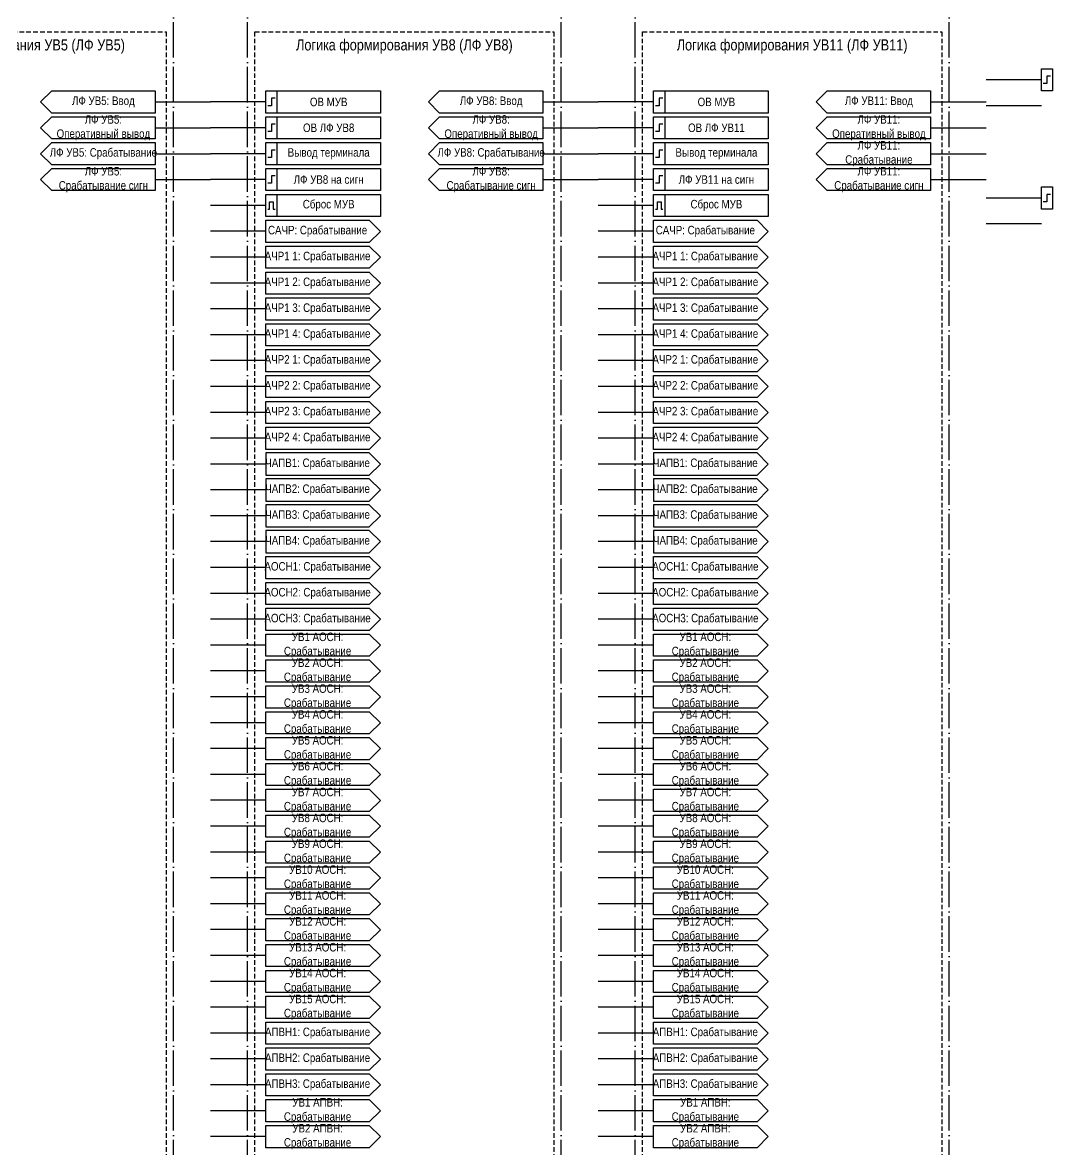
# Model space of a CAD drawing. Header units: millimetres. Extents: x -3568 to 1010, y 18 to 1948.
# Drawn here: x -3356.9 to -3078, y 932.5 to 1237.5 of the extents above; entities that cross this region are included whole.
import ezdxf

# ---------------------------------------------------------------- set-up
doc = ezdxf.new("R2010")
doc.units = ezdxf.units.MM
doc.linetypes.add('ACAD_ISO04W100', pattern=[30, 24, -3, 0, -3])
doc.linetypes.add('штриховая2', pattern=[0.375, 0.25, -0.125])
doc.layers.add('TEXT', color=7, linetype='Continuous', lineweight=25)
doc.layers.add('Основная', color=7, linetype='Continuous')
doc.styles.add('2.5_Gost_RD', font='ARIALN.TTF', dxfattribs={"height": 2.5})
doc.styles.add('3.5_Gost_RD', font='ARIALN.TTF', dxfattribs={"height": 3.5})

msp = doc.modelspace()

# ---------------------------------------------------------------- linework, layer by layer
at = {"color": 251, "linetype": 'ACAD_ISO04W100', "lineweight": 30, "ltscale": 0.4, "true_color": 0x58595b}
for p, q in [((-3106, 18), (-3106, 1855)), ((-3316, 18), (-3316, 1845)), ((-3296, 18), (-3296, 1845)), ((-3211, 18), (-3211, 1845)), ((-3191, 18), (-3191, 1845))]:
    msp.add_line(p, q, dxfattribs=at)
at = {"ltscale": 100}
for p, q in [((-3081, 1222), (-3096, 1222)), ((-3321, 1216), (-3306, 1216)), ((-3291, 1216), (-3306, 1216)), ((-3216, 1216), (-3201, 1216)), ((-3186, 1216), (-3201, 1216)), ((-3111, 1216), (-3096, 1216)), ((-3081, 1215), (-3096, 1215)), ((-3321, 1209), (-3306, 1209)), ((-3291, 1209), (-3306, 1209)), ((-3216, 1209), (-3201, 1209)), ((-3186, 1209), (-3201, 1209)), ((-3111, 1209), (-3096, 1209)), ((-3321, 1202), (-3306, 1202)), ((-3291, 1202), (-3306, 1202)), ((-3216, 1202), (-3201, 1202)), ((-3186, 1202), (-3201, 1202)), ((-3111, 1202), (-3096, 1202)), ((-3321, 1195), (-3306, 1195)), ((-3291, 1195), (-3306, 1195)), ((-3216, 1195), (-3201, 1195)), ((-3186, 1195), (-3201, 1195)), ((-3111, 1195), (-3096, 1195)), ((-3081, 1190), (-3096, 1190)), ((-3291, 1188), (-3306, 1188)), ((-3186, 1188), (-3201, 1188)), ((-3291, 1181), (-3306, 1181)), ((-3186, 1181), (-3201, 1181)), ((-3081, 1183), (-3096, 1183)), ((-3291, 1174), (-3306, 1174)), ((-3186, 1174), (-3201, 1174)), ((-3291, 1167), (-3306, 1167)), ((-3186, 1167), (-3201, 1167)), ((-3291, 1160), (-3306, 1160)), ((-3186, 1160), (-3201, 1160)), ((-3291, 1153), (-3306, 1153)), ((-3186, 1153), (-3201, 1153)), ((-3291, 1146), (-3306, 1146)), ((-3186, 1146), (-3201, 1146)), ((-3291, 1139), (-3306, 1139)), ((-3186, 1139), (-3201, 1139)), ((-3291, 1132), (-3306, 1132)), ((-3186, 1132), (-3201, 1132)), ((-3291, 1125), (-3306, 1125)), ((-3186, 1125), (-3201, 1125)), ((-3291, 1118), (-3306, 1118)), ((-3186, 1118), (-3201, 1118)), ((-3291, 1111), (-3306, 1111)), ((-3186, 1111), (-3201, 1111)), ((-3291, 1104), (-3306, 1104)), ((-3186, 1104), (-3201, 1104)), ((-3291, 1097), (-3306, 1097)), ((-3186, 1097), (-3201, 1097)), ((-3291, 1090), (-3306, 1090)), ((-3186, 1090), (-3201, 1090)), ((-3291, 1083), (-3306, 1083)), ((-3186, 1083), (-3201, 1083)), ((-3291, 1076), (-3306, 1076)), ((-3186, 1076), (-3201, 1076)), ((-3291, 1069), (-3306, 1069)), ((-3186, 1069), (-3201, 1069)), ((-3291, 1062), (-3306, 1062)), ((-3186, 1062), (-3201, 1062)), ((-3291, 1055), (-3306, 1055)), ((-3186, 1055), (-3201, 1055)), ((-3291, 1048), (-3306, 1048)), ((-3186, 1048), (-3201, 1048)), ((-3291, 1041), (-3306, 1041)), ((-3186, 1041), (-3201, 1041)), ((-3291, 1034), (-3306, 1034)), ((-3186, 1034), (-3201, 1034)), ((-3291, 1027), (-3306, 1027)), ((-3186, 1027), (-3201, 1027)), ((-3291, 1020), (-3306, 1020)), ((-3186, 1020), (-3201, 1020)), ((-3291, 1013), (-3306, 1013)), ((-3186, 1013), (-3201, 1013)), ((-3291, 1006), (-3306, 1006)), ((-3186, 1006), (-3201, 1006)), ((-3291, 999), (-3306, 999)), ((-3186, 999), (-3201, 999)), ((-3291, 992), (-3306, 992)), ((-3186, 992), (-3201, 992)), ((-3291, 985), (-3306, 985)), ((-3186, 985), (-3201, 985)), ((-3291, 978), (-3306, 978)), ((-3186, 978), (-3201, 978)), ((-3291, 971), (-3306, 971)), ((-3186, 971), (-3201, 971)), ((-3291, 964), (-3306, 964)), ((-3186, 964), (-3201, 964)), ((-3291, 957), (-3306, 957)), ((-3186, 957), (-3201, 957)), ((-3291, 950), (-3306, 950)), ((-3186, 950), (-3201, 950)), ((-3291, 943), (-3306, 943)), ((-3186, 943), (-3201, 943)), ((-3291, 936), (-3306, 936)), ((-3186, 936), (-3201, 936))]:
    msp.add_line(p, q, dxfattribs=at)
at = {"linetype": 'штриховая2', "ltscale": 5}
for points in [[(-3399, 1235), (-3318, 1235), (-3318, 630), (-3399, 630)], [(-3294, 1235), (-3213, 1235), (-3213, 630), (-3294, 630)], [(-3189, 1235), (-3108, 1235), (-3108, 630), (-3189, 630)]]:
    msp.add_lwpolyline(points, close=True, dxfattribs=at)
at = {"ltscale": 100}
for points in [[(-3081, 1225), (-3078, 1225), (-3078, 1219), (-3081, 1219)], [(-3321, 1219), (-3321, 1213), (-3349, 1213), (-3352, 1216), (-3349, 1219)], [(-3291, 1219), (-3288, 1219), (-3288, 1213), (-3291, 1213)], [(-3291, 1219), (-3260, 1219), (-3260, 1213), (-3291, 1213)], [(-3216, 1219), (-3216, 1213), (-3244, 1213), (-3247, 1216), (-3244, 1219)], [(-3186, 1219), (-3183, 1219), (-3183, 1213), (-3186, 1213)], [(-3186, 1219), (-3155, 1219), (-3155, 1213), (-3186, 1213)], [(-3111, 1219), (-3111, 1213), (-3139, 1213), (-3142, 1216), (-3139, 1219)], [(-3321, 1212), (-3321, 1206), (-3349, 1206), (-3352, 1209), (-3349, 1212)], [(-3291, 1212), (-3288, 1212), (-3288, 1206), (-3291, 1206)], [(-3291, 1212), (-3260, 1212), (-3260, 1206), (-3291, 1206)], [(-3216, 1212), (-3216, 1206), (-3244, 1206), (-3247, 1209), (-3244, 1212)], [(-3186, 1212), (-3183, 1212), (-3183, 1206), (-3186, 1206)], [(-3186, 1212), (-3155, 1212), (-3155, 1206), (-3186, 1206)], [(-3111, 1212), (-3111, 1206), (-3139, 1206), (-3142, 1209), (-3139, 1212)], [(-3349, 1205), (-3321, 1205), (-3321, 1199), (-3349, 1199), (-3352, 1202)], [(-3291, 1205), (-3288, 1205), (-3288, 1199), (-3291, 1199)], [(-3291, 1205), (-3260, 1205), (-3260, 1199), (-3291, 1199)], [(-3244, 1205), (-3216, 1205), (-3216, 1199), (-3244, 1199), (-3247, 1202)], [(-3186, 1205), (-3183, 1205), (-3183, 1199), (-3186, 1199)], [(-3186, 1205), (-3155, 1205), (-3155, 1199), (-3186, 1199)], [(-3139, 1205), (-3111, 1205), (-3111, 1199), (-3139, 1199), (-3142, 1202)], [(-3349, 1198), (-3321, 1198), (-3321, 1192), (-3349, 1192), (-3352, 1195)], [(-3291, 1198), (-3288, 1198), (-3288, 1192), (-3291, 1192)], [(-3291, 1198), (-3260, 1198), (-3260, 1192), (-3291, 1192)], [(-3244, 1198), (-3216, 1198), (-3216, 1192), (-3244, 1192), (-3247, 1195)], [(-3186, 1198), (-3183, 1198), (-3183, 1192), (-3186, 1192)], [(-3186, 1198), (-3155, 1198), (-3155, 1192), (-3186, 1192)], [(-3139, 1198), (-3111, 1198), (-3111, 1192), (-3139, 1192), (-3142, 1195)], [(-3081, 1193), (-3078, 1193), (-3078, 1187), (-3081, 1187)], [(-3291, 1191), (-3260, 1191), (-3260, 1185), (-3291, 1185)], [(-3291, 1191), (-3288, 1191), (-3288, 1185), (-3291, 1185)], [(-3186, 1191), (-3155, 1191), (-3155, 1185), (-3186, 1185)], [(-3186, 1191), (-3183, 1191), (-3183, 1185), (-3186, 1185)]]:
    msp.add_lwpolyline(points, close=True, dxfattribs=at)
at = {"lineweight": 30, "ltscale": 100}
for points in [[(-3078.5, 1223), (-3079.5, 1223), (-3079.5, 1221), (-3080.5, 1221)], [(-3288.5, 1217), (-3289.5, 1217), (-3289.5, 1215), (-3290.5, 1215)], [(-3183.5, 1217), (-3184.5, 1217), (-3184.5, 1215), (-3185.5, 1215)], [(-3288.5, 1210), (-3289.5, 1210), (-3289.5, 1208), (-3290.5, 1208)], [(-3183.5, 1210), (-3184.5, 1210), (-3184.5, 1208), (-3185.5, 1208)], [(-3288.5, 1203), (-3289.5, 1203), (-3289.5, 1201), (-3290.5, 1201)], [(-3183.5, 1203), (-3184.5, 1203), (-3184.5, 1201), (-3185.5, 1201)], [(-3288.5, 1196), (-3289.5, 1196), (-3289.5, 1194), (-3290.5, 1194)], [(-3183.5, 1196), (-3184.5, 1196), (-3184.5, 1194), (-3185.5, 1194)], [(-3078.5, 1191), (-3079.5, 1191), (-3079.5, 1189), (-3080.5, 1189)], [(-3290.5, 1187), (-3290, 1187), (-3290, 1189), (-3289, 1189), (-3289, 1187), (-3288.5, 1187)], [(-3185.5, 1187), (-3185, 1187), (-3185, 1189), (-3184, 1189), (-3184, 1187), (-3183.5, 1187)]]:
    msp.add_lwpolyline(points, dxfattribs=at)
at = {"ltscale": 100}
for points in [[(-3291, 1183.98), (-3263, 1183.98), (-3260, 1180.98), (-3263, 1177.98), (-3291, 1177.98), (-3291, 1183.98)], [(-3186, 1183.98), (-3158, 1183.98), (-3155, 1180.98), (-3158, 1177.98), (-3186, 1177.98), (-3186, 1183.98)], [(-3291, 1176.98), (-3263, 1176.98), (-3260, 1173.98), (-3263, 1170.98), (-3291, 1170.98), (-3291, 1176.98)], [(-3186, 1176.98), (-3158, 1176.98), (-3155, 1173.98), (-3158, 1170.98), (-3186, 1170.98), (-3186, 1176.98)], [(-3291, 1169.98), (-3263, 1169.98), (-3260, 1166.98), (-3263, 1163.98), (-3291, 1163.98), (-3291, 1169.98)], [(-3186, 1169.98), (-3158, 1169.98), (-3155, 1166.98), (-3158, 1163.98), (-3186, 1163.98), (-3186, 1169.98)], [(-3291, 1162.98), (-3263, 1162.98), (-3260, 1159.98), (-3263, 1156.98), (-3291, 1156.98), (-3291, 1162.98)], [(-3186, 1162.98), (-3158, 1162.98), (-3155, 1159.98), (-3158, 1156.98), (-3186, 1156.98), (-3186, 1162.98)], [(-3291, 1155.98), (-3263, 1155.98), (-3260, 1152.98), (-3263, 1149.98), (-3291, 1149.98), (-3291, 1155.98)], [(-3186, 1155.98), (-3158, 1155.98), (-3155, 1152.98), (-3158, 1149.98), (-3186, 1149.98), (-3186, 1155.98)], [(-3291, 1148.98), (-3263, 1148.98), (-3260, 1145.98), (-3263, 1142.98), (-3291, 1142.98), (-3291, 1148.98)], [(-3186, 1148.98), (-3158, 1148.98), (-3155, 1145.98), (-3158, 1142.98), (-3186, 1142.98), (-3186, 1148.98)], [(-3291, 1141.98), (-3263, 1141.98), (-3260, 1138.98), (-3263, 1135.98), (-3291, 1135.98), (-3291, 1141.98)], [(-3186, 1141.98), (-3158, 1141.98), (-3155, 1138.98), (-3158, 1135.98), (-3186, 1135.98), (-3186, 1141.98)], [(-3291, 1134.98), (-3263, 1134.98), (-3260, 1131.98), (-3263, 1128.98), (-3291, 1128.98), (-3291, 1134.98)], [(-3186, 1134.98), (-3158, 1134.98), (-3155, 1131.98), (-3158, 1128.98), (-3186, 1128.98), (-3186, 1134.98)], [(-3291, 1127.98), (-3263, 1127.98), (-3260, 1124.98), (-3263, 1121.98), (-3291, 1121.98), (-3291, 1127.98)], [(-3186, 1127.98), (-3158, 1127.98), (-3155, 1124.98), (-3158, 1121.98), (-3186, 1121.98), (-3186, 1127.98)], [(-3291, 1092.98), (-3263, 1092.98), (-3260, 1089.98), (-3263, 1086.98), (-3291, 1086.98), (-3291, 1092.98)], [(-3186, 1092.98), (-3158, 1092.98), (-3155, 1089.98), (-3158, 1086.98), (-3186, 1086.98), (-3186, 1092.98)], [(-3291, 1085.98), (-3263, 1085.98), (-3260, 1082.98), (-3263, 1079.98), (-3291, 1079.98), (-3291, 1085.98)], [(-3186, 1085.98), (-3158, 1085.98), (-3155, 1082.98), (-3158, 1079.98), (-3186, 1079.98), (-3186, 1085.98)], [(-3291, 1078.98), (-3263, 1078.98), (-3260, 1075.98), (-3263, 1072.98), (-3291, 1072.98), (-3291, 1078.98)], [(-3186, 1078.98), (-3158, 1078.98), (-3155, 1075.98), (-3158, 1072.98), (-3186, 1072.98), (-3186, 1078.98)], [(-3291, 1071.98), (-3263, 1071.98), (-3260, 1068.98), (-3263, 1065.98), (-3291, 1065.98), (-3291, 1071.98)], [(-3186, 1071.98), (-3158, 1071.98), (-3155, 1068.98), (-3158, 1065.98), (-3186, 1065.98), (-3186, 1071.98)], [(-3291, 1064.98), (-3263, 1064.98), (-3260, 1061.98), (-3263, 1058.98), (-3291, 1058.98), (-3291, 1064.98)], [(-3186, 1064.98), (-3158, 1064.98), (-3155, 1061.98), (-3158, 1058.98), (-3186, 1058.98), (-3186, 1064.98)], [(-3291, 1057.98), (-3263, 1057.98), (-3260, 1054.98), (-3263, 1051.98), (-3291, 1051.98), (-3291, 1057.98)], [(-3186, 1057.98), (-3158, 1057.98), (-3155, 1054.98), (-3158, 1051.98), (-3186, 1051.98), (-3186, 1057.98)], [(-3291, 1050.98), (-3263, 1050.98), (-3260, 1047.98), (-3263, 1044.98), (-3291, 1044.98), (-3291, 1050.98)], [(-3186, 1050.98), (-3158, 1050.98), (-3155, 1047.98), (-3158, 1044.98), (-3186, 1044.98), (-3186, 1050.98)], [(-3291, 1043.98), (-3263, 1043.98), (-3260, 1040.98), (-3263, 1037.98), (-3291, 1037.98), (-3291, 1043.98)], [(-3186, 1043.98), (-3158, 1043.98), (-3155, 1040.98), (-3158, 1037.98), (-3186, 1037.98), (-3186, 1043.98)], [(-3291, 1036.98), (-3263, 1036.98), (-3260, 1033.98), (-3263, 1030.98), (-3291, 1030.98), (-3291, 1036.98)], [(-3186, 1036.98), (-3158, 1036.98), (-3155, 1033.98), (-3158, 1030.98), (-3186, 1030.98), (-3186, 1036.98)], [(-3291, 1029.98), (-3263, 1029.98), (-3260, 1026.98), (-3263, 1023.98), (-3291, 1023.98), (-3291, 1029.98)], [(-3186, 1029.98), (-3158, 1029.98), (-3155, 1026.98), (-3158, 1023.98), (-3186, 1023.98), (-3186, 1029.98)], [(-3291, 1022.98), (-3263, 1022.98), (-3260, 1019.98), (-3263, 1016.98), (-3291, 1016.98), (-3291, 1022.98)], [(-3186, 1022.98), (-3158, 1022.98), (-3155, 1019.98), (-3158, 1016.98), (-3186, 1016.98), (-3186, 1022.98)], [(-3291, 1015.98), (-3263, 1015.98), (-3260, 1012.98), (-3263, 1009.98), (-3291, 1009.98), (-3291, 1015.98)], [(-3186, 1015.98), (-3158, 1015.98), (-3155, 1012.98), (-3158, 1009.98), (-3186, 1009.98), (-3186, 1015.98)], [(-3291, 1008.98), (-3263, 1008.98), (-3260, 1005.98), (-3263, 1002.98), (-3291, 1002.98), (-3291, 1008.98)], [(-3186, 1008.98), (-3158, 1008.98), (-3155, 1005.98), (-3158, 1002.98), (-3186, 1002.98), (-3186, 1008.98)], [(-3291, 1001.98), (-3263, 1001.98), (-3260, 998.98), (-3263, 995.98), (-3291, 995.98), (-3291, 1001.98)], [(-3186, 1001.98), (-3158, 1001.98), (-3155, 998.98), (-3158, 995.98), (-3186, 995.98), (-3186, 1001.98)], [(-3291, 994.98), (-3263, 994.98), (-3260, 991.98), (-3263, 988.98), (-3291, 988.98), (-3291, 994.98)], [(-3186, 994.98), (-3158, 994.98), (-3155, 991.98), (-3158, 988.98), (-3186, 988.98), (-3186, 994.98)], [(-3291, 987.98), (-3263, 987.98), (-3260, 984.98), (-3263, 981.98), (-3291, 981.98), (-3291, 987.98)], [(-3186, 987.98), (-3158, 987.98), (-3155, 984.98), (-3158, 981.98), (-3186, 981.98), (-3186, 987.98)], [(-3291, 980.98), (-3263, 980.98), (-3260, 977.98), (-3263, 974.98), (-3291, 974.98), (-3291, 980.98)], [(-3186, 980.98), (-3158, 980.98), (-3155, 977.98), (-3158, 974.98), (-3186, 974.98), (-3186, 980.98)], [(-3291, 973.98), (-3263, 973.98), (-3260, 970.98), (-3263, 967.98), (-3291, 967.98), (-3291, 973.98)], [(-3186, 973.98), (-3158, 973.98), (-3155, 970.98), (-3158, 967.98), (-3186, 967.98), (-3186, 973.98)], [(-3291, 966.98), (-3263, 966.98), (-3260, 963.98), (-3263, 960.98), (-3291, 960.98), (-3291, 966.98)], [(-3186, 966.98), (-3158, 966.98), (-3155, 963.98), (-3158, 960.98), (-3186, 960.98), (-3186, 966.98)], [(-3291, 959.98), (-3263, 959.98), (-3260, 956.98), (-3263, 953.98), (-3291, 953.98), (-3291, 959.98)], [(-3186, 959.98), (-3158, 959.98), (-3155, 956.98), (-3158, 953.98), (-3186, 953.98), (-3186, 959.98)], [(-3291, 952.98), (-3263, 952.98), (-3260, 949.98), (-3263, 946.98), (-3291, 946.98), (-3291, 952.98)], [(-3186, 952.98), (-3158, 952.98), (-3155, 949.98), (-3158, 946.98), (-3186, 946.98), (-3186, 952.98)], [(-3291, 945.98), (-3263, 945.98), (-3260, 942.98), (-3263, 939.98), (-3291, 939.98), (-3291, 945.98)], [(-3186, 945.98), (-3158, 945.98), (-3155, 942.98), (-3158, 939.98), (-3186, 939.98), (-3186, 945.98)], [(-3291, 938.98), (-3263, 938.98), (-3260, 935.98), (-3263, 932.98), (-3291, 932.98), (-3291, 938.98)], [(-3186, 938.98), (-3158, 938.98), (-3155, 935.98), (-3158, 932.98), (-3186, 932.98), (-3186, 938.98)]]:
    msp.add_lwpolyline(points, dxfattribs=at)
at = {"layer": 'Основная', "ltscale": 100}
for points in [[(-3260, 1118), (-3263, 1121), (-3291, 1121), (-3291, 1115), (-3263, 1115), (-3260, 1118)], [(-3155, 1118), (-3158, 1121), (-3186, 1121), (-3186, 1115), (-3158, 1115), (-3155, 1118)], [(-3260, 1111), (-3263, 1114), (-3291, 1114), (-3291, 1108), (-3263, 1108), (-3260, 1111)], [(-3155, 1111), (-3158, 1114), (-3186, 1114), (-3186, 1108), (-3158, 1108), (-3155, 1111)], [(-3260, 1104), (-3263, 1107), (-3291, 1107), (-3291, 1101), (-3263, 1101), (-3260, 1104)], [(-3155, 1104), (-3158, 1107), (-3186, 1107), (-3186, 1101), (-3158, 1101), (-3155, 1104)], [(-3260, 1097), (-3263, 1100), (-3291, 1100), (-3291, 1094), (-3263, 1094), (-3260, 1097)], [(-3155, 1097), (-3158, 1100), (-3186, 1100), (-3186, 1094), (-3158, 1094), (-3155, 1097)]]:
    msp.add_lwpolyline(points, dxfattribs=at)

# ---------------------------------------------------------------- texts
at = {"color": 128, "ltscale": 100, "true_color": 0x0b6436, "char_height": 3, "width": 81, "attachment_point": 5, "style": '3.5_Gost_RD'}
for s, insert in [('Логика формирования УВ5 (ЛФ УВ5)', (-3358.5, 1231)), ('Логика формирования УВ8 (ЛФ УВ8)', (-3253.5, 1231)), ('Логика формирования УВ11 (ЛФ УВ11)', (-3148.5, 1231))]:
    msp.add_mtext(s, dxfattribs=dict(at, insert=insert))
at = {"ltscale": 100, "char_height": 2.3, "attachment_point": 5, "style": '2.5_Gost_RD'}
for s, insert, width in [('ЛФ УВ5: Ввод', (-3335, 1216), 28), ('ЛФ УВ8: Ввод', (-3230, 1216), 28), ('ЛФ УВ11: Ввод', (-3125, 1216), 28), ('ЛФ УВ5: ^JОперативный вывод', (-3335, 1209), 28), ('ЛФ УВ8: ^JОперативный вывод', (-3230, 1209), 28), ('ЛФ УВ11: ^JОперативный вывод', (-3125, 1209), 28), ('ЛФ УВ11: Срабатывание', (-3125, 1202), 28), ('ЛФ УВ5: Срабатывание', (-3335, 1202), 28), ('Вывод терминала', (-3274, 1202), 28), ('ЛФ УВ8: Срабатывание', (-3230, 1202), 28), ('Вывод терминала', (-3169, 1202), 28), ('ЛФ УВ5: Срабатывание сигн', (-3335, 1195), 28), ('ЛФ УВ8 на сигн', (-3274, 1195), 27.6764), ('ЛФ УВ8: Срабатывание сигн', (-3230, 1195), 28), ('ЛФ УВ11 на сигн', (-3169, 1195), 27.6764), ('ЛФ УВ11: Срабатывание сигн', (-3125, 1195), 28)]:
    msp.add_mtext(s, dxfattribs=dict(at, insert=insert, width=width))
at = {"color": 0, "ltscale": 100, "char_height": 2.3, "width": 28, "attachment_point": 5, "style": '2.5_Gost_RD'}
for s, insert in [('{\\C256;САЧР: Срабатывание}', (-3277, 1180.98)), ('{\\C256;САЧР: Срабатывание}', (-3172, 1180.98)), ('{\\C256;АЧР1 1: Срабатывание}', (-3277, 1173.98)), ('{\\C256;АЧР1 1: Срабатывание}', (-3172, 1173.98)), ('{\\C256;АЧР1 2: Срабатывание}', (-3277, 1166.98)), ('{\\C256;АЧР1 2: Срабатывание}', (-3172, 1166.98)), ('{\\C256;АЧР1 3: Срабатывание}', (-3277, 1159.98)), ('{\\C256;АЧР1 3: Срабатывание}', (-3172, 1159.98)), ('{\\C256;АЧР1 4: Срабатывание}', (-3277, 1152.98)), ('{\\C256;АЧР1 4: Срабатывание}', (-3172, 1152.98)), ('{\\C256;АЧР2 1: Срабатывание}', (-3277, 1145.98)), ('{\\C256;АЧР2 1: Срабатывание}', (-3172, 1145.98)), ('{\\C256;АЧР2 2: Срабатывание}', (-3277, 1138.98)), ('{\\C256;АЧР2 2: Срабатывание}', (-3172, 1138.98)), ('{\\C256;АЧР2 3: Срабатывание}', (-3277, 1131.98)), ('{\\C256;АЧР2 3: Срабатывание}', (-3172, 1131.98)), ('{\\C256;АЧР2 4: Срабатывание}', (-3277, 1124.98)), ('{\\C256;АЧР2 4: Срабатывание}', (-3172, 1124.98)), ('{\\C256;АОСН1: Срабатывание}', (-3277, 1089.98)), ('{\\C256;АОСН1: Срабатывание}', (-3172, 1089.98)), ('{\\C256;АОСН2: Срабатывание}', (-3277, 1082.98)), ('{\\C256;АОСН2: Срабатывание}', (-3172, 1082.98)), ('{\\C256;АОСН3: Срабатывание}', (-3277, 1075.98)), ('{\\C256;АОСН3: Срабатывание}', (-3172, 1075.98)), ('{\\C256;УВ1 АОСН: Срабатывание}', (-3277, 1068.98)), ('{\\C256;УВ1 АОСН: Срабатывание}', (-3172, 1068.98)), ('{\\C256;УВ2 АОСН: Срабатывание}', (-3277, 1061.98)), ('{\\C256;УВ2 АОСН: Срабатывание}', (-3172, 1061.98)), ('{\\C256;УВ3 АОСН: Срабатывание}', (-3277, 1054.98)), ('{\\C256;УВ3 АОСН: Срабатывание}', (-3172, 1054.98)), ('{\\C256;УВ4 АОСН: Срабатывание}', (-3277, 1047.98)), ('{\\C256;УВ4 АОСН: Срабатывание}', (-3172, 1047.98)), ('{\\C256;УВ5 АОСН: Срабатывание}', (-3277, 1040.98)), ('{\\C256;УВ5 АОСН: Срабатывание}', (-3172, 1040.98)), ('{\\C256;УВ6 АОСН: Срабатывание}', (-3277, 1033.98)), ('{\\C256;УВ6 АОСН: Срабатывание}', (-3172, 1033.98)), ('{\\C256;УВ7 АОСН: Срабатывание}', (-3277, 1026.98)), ('{\\C256;УВ7 АОСН: Срабатывание}', (-3172, 1026.98)), ('{\\C256;УВ8 АОСН: Срабатывание}', (-3277, 1019.98)), ('{\\C256;УВ8 АОСН: Срабатывание}', (-3172, 1019.98)), ('{\\C256;УВ9 АОСН: Срабатывание}', (-3277, 1012.98)), ('{\\C256;УВ9 АОСН: Срабатывание}', (-3172, 1012.98)), ('{\\C256;УВ10 АОСН: Срабатывание}', (-3277, 1005.98)), ('{\\C256;УВ10 АОСН: Срабатывание}', (-3172, 1005.98)), ('{\\C256;УВ11 АОСН: Срабатывание}', (-3277, 998.98)), ('{\\C256;УВ11 АОСН: Срабатывание}', (-3172, 998.98)), ('{\\C256;УВ12 АОСН: Срабатывание}', (-3277, 991.98)), ('{\\C256;УВ12 АОСН: Срабатывание}', (-3172, 991.98)), ('{\\C256;УВ13 АОСН: Срабатывание}', (-3277, 984.98)), ('{\\C256;УВ13 АОСН: Срабатывание}', (-3172, 984.98)), ('{\\C256;УВ14 АОСН: Срабатывание}', (-3277, 977.98)), ('{\\C256;УВ14 АОСН: Срабатывание}', (-3172, 977.98)), ('{\\C256;УВ15 АОСН: Срабатывание}', (-3277, 970.98)), ('{\\C256;УВ15 АОСН: Срабатывание}', (-3172, 970.98)), ('{\\C256;АПВН1: Срабатывание}', (-3277, 963.98)), ('{\\C256;АПВН1: Срабатывание}', (-3172, 963.98)), ('{\\C256;АПВН2: Срабатывание}', (-3277, 956.98)), ('{\\C256;АПВН2: Срабатывание}', (-3172, 956.98)), ('{\\C256;АПВН3: Срабатывание}', (-3277, 949.98)), ('{\\C256;АПВН3: Срабатывание}', (-3172, 949.98)), ('{\\C256;УВ1 АПВН: Срабатывание}', (-3277, 942.98)), ('{\\C256;УВ1 АПВН: Срабатывание}', (-3172, 942.98)), ('{\\C256;УВ2 АПВН: Срабатывание}', (-3277, 935.98)), ('{\\C256;УВ2 АПВН: Срабатывание}', (-3172, 935.98))]:
    msp.add_mtext(s, dxfattribs=dict(at, insert=insert))
at = {"layer": 'TEXT', "ltscale": 100, "char_height": 2.3, "width": 28, "attachment_point": 5, "style": '2.5_Gost_RD'}
for s, insert in [('ОВ МУВ', (-3274, 1216)), ('ОВ МУВ', (-3169, 1216)), ('ОВ ЛФ УВ8', (-3274, 1209)), ('ОВ ЛФ УВ11', (-3169, 1209)), ('Сброс МУВ', (-3274, 1188)), ('Сброс МУВ', (-3169, 1188))]:
    msp.add_mtext(s, dxfattribs=dict(at, insert=insert))
at = {"layer": 'Основная', "color": 0, "ltscale": 100, "char_height": 2.3, "width": 28, "attachment_point": 5, "style": '2.5_Gost_RD'}
for s, insert in [('{\\C256;ЧАПВ1: Срабатывание}', (-3277, 1118)), ('{\\C256;ЧАПВ1: Срабатывание}', (-3172, 1118)), ('{\\C256;ЧАПВ2: Срабатывание}', (-3277, 1111)), ('{\\C256;ЧАПВ2: Срабатывание}', (-3172, 1111)), ('{\\C256;ЧАПВ3: Срабатывание}', (-3277, 1104)), ('{\\C256;ЧАПВ3: Срабатывание}', (-3172, 1104)), ('{\\C256;ЧАПВ4: Срабатывание}', (-3277, 1097)), ('{\\C256;ЧАПВ4: Срабатывание}', (-3172, 1097))]:
    msp.add_mtext(s, dxfattribs=dict(at, insert=insert))

doc.saveas('drawing.dxf')
